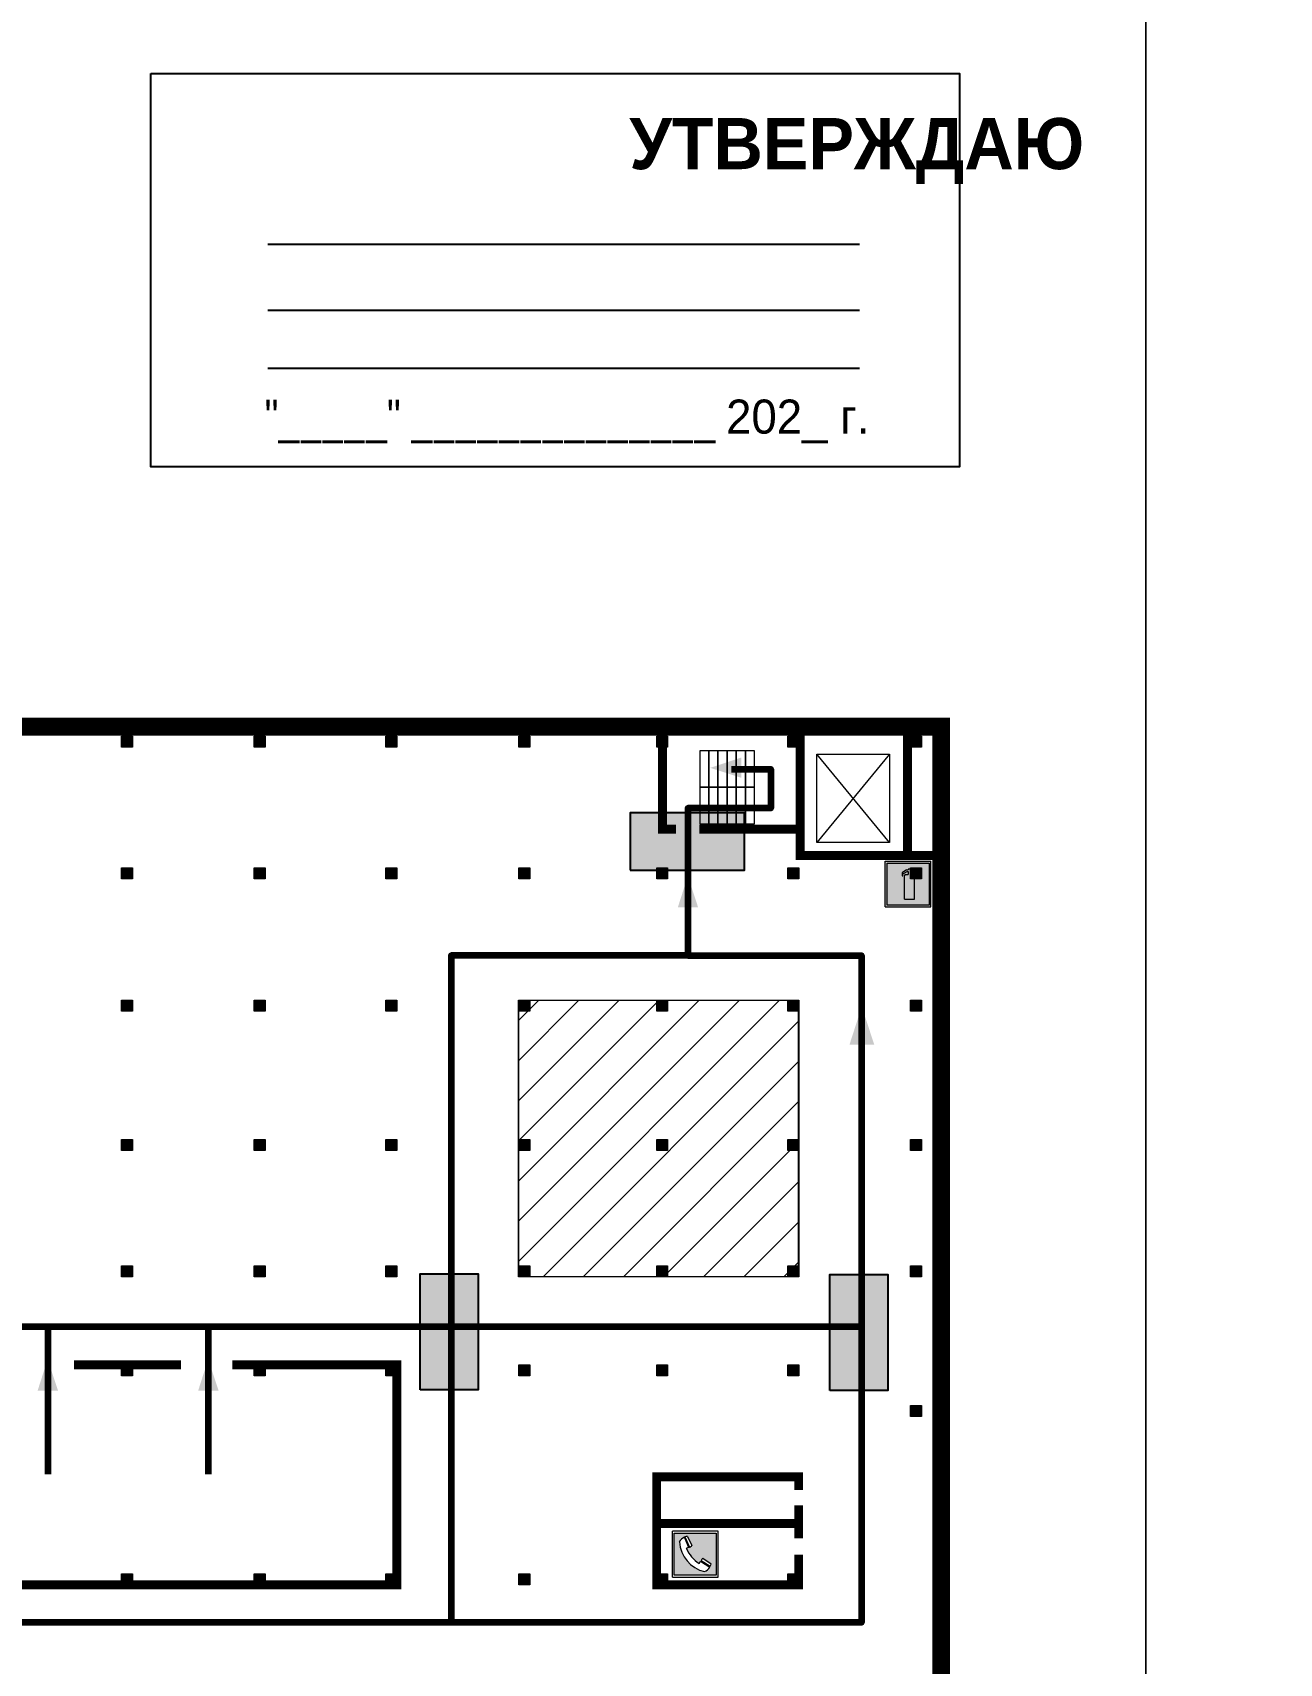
# Model space of a CAD drawing. Header units: millimetres. Extents: x 13810 to 67229, y 12374 to 21950.
# Drawn here: x 30886.4 to 31032.9, y 14345 to 14536.4 of the extents above; entities that cross this region are included whole.
import ezdxf

# ---------------------------------------------------------------- set-up
doc = ezdxf.new("R2010")
doc.units = ezdxf.units.MM
doc.layers.add('План_Штампы', color=7, linetype='Continuous')
doc.styles.add('обычный', font='arial.ttf')

# ---------------------------------------------------------------- blocks, each defined once
blk = doc.blocks.new('A$C7B4425F7')
at = {"true_color": 0xffffff}
blk.add_hatch(color=7, dxfattribs=at).paths.add_polyline_path([(0, 0), (-16, 0), (-16, -8), (0, -8)])
h = blk.add_hatch(color=126)
h.paths.add_polyline_path([(-0.2, -0.2), (-15.8, -0.2), (-15.8, -7.8), (-0.2, -7.8)])
h.paths.add_polyline_path([(-11.76, -2.03), (-11.76, -3.66), (-11.17, -3.66, -0.568275), (-11.17, -6.18), (-12.58, -6.18), (-12.58, -2.03)], flags=16)
h.paths.add_polyline_path([(-13.33, -4.12, -0.495768), (-13.59, -6.18), (-15.03, -6.18), (-15.03, -2.03), (-13.59, -2.03, -0.487973)], flags=16)
h.paths.add_polyline_path([(-10.25, -2.03), (-9.48, -2.03), (-9.48, -6.18), (-10.25, -6.18)], flags=16)
h.paths.add_polyline_path([(-13.84, -3.69), (-14.24, -3.69), (-14.24, -3.03), (-13.9, -3.03, -0.692621)], flags=0)
h.paths.add_polyline_path([(-9.15, -2.03), (-8.4, -2.03), (-8.04, -3.07), (-7.68, -2.03), (-6.93, -2.03), (-7.64, -4.1), (-6.93, -6.18), (-7.68, -6.18), (-8.04, -5.14), (-8.4, -6.18), (-9.15, -6.18), (-8.44, -4.1)], flags=16)
h.paths.add_polyline_path([(-11.76, -4.46), (-11.42, -4.46, -0.692621), (-11.36, -5.12), (-11.76, -5.12)], flags=0)
h.paths.add_polyline_path([(-13.9, -5.2), (-14.24, -5.2), (-14.24, -4.55), (-13.84, -4.55, -0.708038)], flags=0)
edge = h.paths.add_edge_path(flags=16)
edge.add_ellipse((-5.51, -4.08), major_axis=(0, 2.05), ratio=0.586184, start_angle=0, end_angle=360)
edge = h.paths.add_edge_path(flags=0)
edge.add_ellipse((-5.51, -4.08), major_axis=(0, 1.14), ratio=0.454828, start_angle=0, end_angle=360)
h.paths.add_polyline_path([(-4.13, -4.96, 0.377264), (-3.48, -4.52, 0.0555), (-3.16, -2.03), (-1.66, -2.03), (-1.66, -4.96), (-0.96, -4.96), (-0.96, -7.01), (-1.75, -7.01), (-1.75, -6.18), (-3.3, -6.18), (-3.3, -7.02), (-4.13, -7.02)], flags=16)
h.paths.add_polyline_path([(-2.73, -2.91), (-2.28, -2.91), (-2.28, -4.96), (-3.05, -4.96, 0.079136)], flags=0)
at = {"color": 126}
blk.add_lwpolyline([(-16, -8), (0, -8), (0, 0), (-16, 0)], close=True, dxfattribs=at)
blk = doc.blocks.new('A$C32E8229D')
at = {"true_color": 0xffffff}
blk.add_hatch(color=7, dxfattribs=at).paths.add_polyline_path([(0, 0), (0, -8), (16, -8), (16, 0)])
h = blk.add_hatch(color=126)
h.paths.add_polyline_path([(0.2, -0.2), (15.8, -0.2), (15.8, -7.8), (0.2, -7.8)])
h.paths.add_polyline_path([(13.49, -2.05), (12.08, -2.05), (11.37, -2.63, 0.162397), (11.29, -2.84), (11.29, -3.63), (10.35, -3.63), (10.35, -4.05), (11.68, -4.05), (11.68, -3.48), (12.26, -4.28), (11.29, -5.1), (11.29, -6.78), (11.85, -6.78), (11.85, -5.44), (12.8, -4.64), (12.8, -5.94), (14.46, -5.94), (14.46, -5.39), (13.45, -5.39), (13.45, -3.97), (12.46, -2.59), (13.15, -2.59), (13.69, -3.34), (14.18, -3)], flags=16)
h.paths.add_polyline_path([(10.74, -1.82, 1), (11.8, -1.82, 1)], flags=16)
h.paths.add_polyline_path([(9.39, -3.59), (5.99, -3.59), (6.56, -3.03), (5.91, -3.03), (5.1, -3.83), (5.91, -4.64), (6.56, -4.64), (5.99, -4.09), (9.39, -4.09)], flags=16)
h.paths.add_polyline_path([(4.29, -1.08), (1.72, -1.08), (1.72, -6.6), (4.29, -6.6)], flags=16)
at = {"color": 126}
blk.add_lwpolyline([(16, -8), (0, -8), (0, 0), (16, 0)], close=True, dxfattribs=at)
blk = doc.blocks.new('A$C3AD82952')
at = {"true_color": 0xf5f5ff}
h = blk.add_hatch(color=7, dxfattribs=at)
h.dxf.hatch_style = 1
h.paths.add_polyline_path([(8.21, 8.73, 0.414214), (7.89, 9.05), (7.22, 9.05), (7.22, 9.92), (7.59, 9.92, 1), (7.57, 10.36), (7.22, 10.36), (7.22, 10.6), (6.43, 10.6), (6.43, 10.36), (6.01, 10.36), (4.74, 9.59), (4.74, 8.69), (4.98, 8.73), (4.98, 9.26), (6.12, 9.91), (6.43, 9.91), (6.43, 9.05), (5.76, 9.05, 0.414214), (5.44, 8.73), (5.44, 2.2), (8.21, 2.2)], flags=0)
h.paths.add_polyline_path([(12.8, 12.8), (0, 12.8), (0, 0), (12.8, 0)])
h.paths.add_polyline_path([(0.51, 12.29), (12.29, 12.29), (12.29, 0.51), (0.51, 0.51)], flags=16)
h.paths.add_polyline_path([(4.74, 9.59), (6.01, 10.36), (6.43, 10.36), (6.43, 10.6), (7.22, 10.6), (7.22, 10.36), (7.59, 10.36, -0.94586), (7.59, 9.92), (7.22, 9.92), (7.22, 9.05), (7.89, 9.05, -0.414214), (8.21, 8.73), (8.21, 2.2), (5.44, 2.2), (5.44, 8.73, -0.414214), (5.76, 9.05), (6.43, 9.05), (6.43, 9.91), (6.12, 9.91), (4.98, 9.26), (4.98, 8.73), (4.74, 8.69)], flags=0)
h = blk.add_hatch(color=242)
h.dxf.hatch_style = 1
h.paths.add_polyline_path([(12.29, 12.29), (0.51, 12.29), (0.51, 0.51), (12.29, 0.51)])
h.paths.add_polyline_path([(4.74, 8.69), (4.74, 9.59), (6.01, 10.36), (6.43, 10.36), (6.43, 10.6), (7.22, 10.6), (7.22, 10.36), (7.59, 10.36, -0.94586), (7.59, 9.92), (7.22, 9.92), (7.22, 9.05), (7.89, 9.05, -0.414214), (8.21, 8.73), (8.21, 2.2), (5.44, 2.2), (5.44, 8.73, -0.414214), (5.76, 9.05), (6.43, 9.05), (6.43, 9.91), (6.12, 9.91), (4.98, 9.26), (4.98, 8.73)], flags=16)
h = blk.add_hatch(color=7, dxfattribs=at)
h.dxf.hatch_style = 1
h.paths.add_polyline_path([(8.21, 8.73, 0.414214), (7.89, 9.05), (7.22, 9.05), (7.22, 9.92), (7.59, 9.92, 1), (7.57, 10.36), (7.22, 10.36), (7.22, 10.6), (6.43, 10.6), (6.43, 10.36), (6.01, 10.36), (4.74, 9.59), (4.74, 8.69), (4.98, 8.73), (4.98, 9.26), (6.12, 9.91), (6.43, 9.91), (6.43, 9.05), (5.76, 9.05, 0.414214), (5.44, 8.73), (5.44, 2.2), (8.21, 2.2)])
at = {"color": 242, "lineweight": 5}
for p, q in [((0, 0), (0, 12.8)), ((0, 12.8), (12.8, 12.8)), ((6.01, 10.36), (4.74, 9.59)), ((4.74, 9.59), (4.74, 8.69)), ((4.98, 9.26), (6.12, 9.91)), ((4.98, 8.73), (4.98, 9.26)), ((6.01, 10.36), (6.43, 10.36)), ((6.12, 9.91), (6.43, 9.91)), ((7.22, 10.6), (6.43, 10.6)), ((6.43, 10.6), (6.43, 10.36)), ((6.43, 9.91), (6.43, 9.05)), ((7.22, 10.36), (7.22, 10.6)), ((7.59, 10.36), (7.22, 10.36)), ((7.22, 9.05), (7.22, 9.92)), ((7.59, 9.92), (7.22, 9.92)), ((12.8, 0), (12.8, 12.8)), ((4.74, 8.69), (4.98, 8.73)), ((5.44, 2.2), (5.44, 8.73)), ((5.76, 9.05), (6.43, 9.05)), ((7.89, 9.05), (7.22, 9.05)), ((8.21, 2.2), (8.21, 8.73)), ((0, 0), (12.8, 0)), ((5.44, 2.2), (8.21, 2.2))]:
    blk.add_line(p, q, dxfattribs=at)
blk.add_lwpolyline([(0.51, 12.29), (12.29, 12.29), (12.29, 0.51), (0.51, 0.51)], close=True, dxfattribs=at)
for centre, radius, start, end in [((7.58, 10.14), 0.223, 273.1875, 86.8125), ((5.76, 8.73), 0.32, 90, 180), ((7.89, 8.73), 0.32, 0, 90)]:
    blk.add_arc(centre, radius, start, end, dxfattribs=at)
blk = doc.blocks.new('A$C456E1F9C')
at = {"lineweight": 5}
h = blk.add_hatch(color=242, dxfattribs=at)
h.paths.add_polyline_path([(0.51, -1.47), (0.51, -13.26), (12.29, -13.26), (12.29, -1.47)])
h.paths.add_polyline_path([(5.42, -4.95, -0.254479), (4.78, -5.4), (3.52, -2.53, -0.209735), (4.23, -2.4)], flags=16)
h.paths.add_polyline_path([(8.53, -8.6), (10.87, -10.17), (10.54, -10.76), (8.03, -9.13, -0.192251)], flags=16)
h.paths.add_polyline_path([(4.61, -5.49, 0.005518), (3.87, -5.72, 0.128647), (7.49, -10.01, 0.00809), (7.83, -9.33), (10.47, -10.97, -0.16736), (8.99, -12.25, -0.327862), (1.95, -3.95, -0.166952), (3.36, -2.62)], flags=16)
at = {"color": 242, "lineweight": 5}
for p, q in [((0, -13.77), (0, -0.97)), ((12.8, -0.97), (0, -0.97)), ((4.61, -5.49), (3.36, -2.62)), ((3.52, -2.53), (4.78, -5.4)), ((4.23, -2.4), (5.42, -4.95)), ((12.8, -13.77), (12.8, -0.97)), ((10.81, -10.12), (8.53, -8.6)), ((7.83, -9.33), (10.47, -10.97)), ((8.03, -9.13), (10.54, -10.76)), ((10.54, -10.76), (10.8, -10.3)), ((10.8, -10.3), (10.81, -10.12)), ((0, -13.77), (12.8, -13.77))]:
    blk.add_line(p, q, dxfattribs=at)
blk.add_lwpolyline([(0.51, -1.47), (12.29, -1.47), (12.29, -13.26), (0.51, -13.26)], close=True, dxfattribs=at)
for centre, radius, start, end in [((4.59, -5.34), 2.99, 114.2845, 152.1974), ((11.12, -3.31), 9.19, 183.9915, 256.6009), ((4.02, -3.27), 0.891, 76.3284, 123.7092), ((14.98, -39.1), 35.17, 107.1487, 108.4135), ((13.86, -0.94), 11.08, 205.5536, 234.8762), ((4.68, -4.59), 0.824, 276.9621, 334.0723), ((8.94, -9.5), 0.989, 114.4092, 157.9388), ((-13.31, 0.8), 23.44, 332.5487, 334.4027), ((7.87, -9.46), 3, 291.9291, 329.9329)]:
    blk.add_arc(centre, radius, start, end, dxfattribs=at)

msp = doc.modelspace()

# ---------------------------------------------------------------- hatches: boundary and pattern name
at = {"lineweight": 0}
h = msp.add_hatch(color=256, dxfattribs=at)
h.dxf.hatch_style = 1
h.paths.add_polyline_path([(30896.89, 14453.84), (30896.89, 14452.55), (30898.18, 14452.55), (30898.18, 14453.84)])
h = msp.add_hatch(color=256, dxfattribs=at)
h.dxf.hatch_style = 1
h.paths.add_polyline_path([(30912.46, 14453.84), (30912.46, 14452.55), (30913.74, 14452.55), (30913.74, 14453.84)])
h = msp.add_hatch(color=256, dxfattribs=at)
h.dxf.hatch_style = 1
h.paths.add_polyline_path([(30927.93, 14453.84), (30927.93, 14452.55), (30929.22, 14452.55), (30929.22, 14453.84)])
h = msp.add_hatch(color=256, dxfattribs=at)
h.dxf.hatch_style = 1
h.paths.add_polyline_path([(30943.55, 14453.84), (30943.55, 14452.55), (30944.83, 14452.55), (30944.83, 14453.84)])
h = msp.add_hatch(color=256, dxfattribs=at)
h.dxf.hatch_style = 1
h.paths.add_polyline_path([(30959.75, 14453.84), (30959.75, 14452.55), (30961.03, 14452.55), (30961.03, 14453.84)])
h = msp.add_hatch(color=256, dxfattribs=at)
h.dxf.hatch_style = 1
h.paths.add_polyline_path([(30975.15, 14453.84), (30975.15, 14452.55), (30976.43, 14452.55), (30976.43, 14453.84)])
h = msp.add_hatch(color=256, dxfattribs=at)
h.dxf.hatch_style = 1
h.paths.add_polyline_path([(30989.57, 14453.84), (30989.57, 14452.55), (30990.85, 14452.55), (30990.85, 14453.84)])
h = msp.add_hatch(color=256, dxfattribs=at)
h.dxf.hatch_style = 1
h.paths.add_polyline_path([(30896.89, 14438.38), (30896.89, 14437.09), (30898.18, 14437.09), (30898.18, 14438.38)])
h = msp.add_hatch(color=256, dxfattribs=at)
h.dxf.hatch_style = 1
h.paths.add_polyline_path([(30912.46, 14438.38), (30912.46, 14437.09), (30913.74, 14437.09), (30913.74, 14438.38)])
h = msp.add_hatch(color=256, dxfattribs=at)
h.dxf.hatch_style = 1
h.paths.add_polyline_path([(30927.93, 14438.38), (30927.93, 14437.09), (30929.22, 14437.09), (30929.22, 14438.38)])
h = msp.add_hatch(color=256, dxfattribs=at)
h.dxf.hatch_style = 1
h.paths.add_polyline_path([(30943.55, 14438.38), (30943.55, 14437.09), (30944.83, 14437.09), (30944.83, 14438.38)])
h = msp.add_hatch(color=256, dxfattribs=at)
h.dxf.hatch_style = 1
h.paths.add_polyline_path([(30959.75, 14438.38), (30959.75, 14437.09), (30961.03, 14437.09), (30961.03, 14438.38)])
h = msp.add_hatch(color=256, dxfattribs=at)
h.dxf.hatch_style = 1
h.paths.add_polyline_path([(30975.15, 14438.38), (30975.15, 14437.09), (30976.43, 14437.09), (30976.43, 14438.38)])
h = msp.add_hatch(color=256, dxfattribs=at)
h.dxf.hatch_style = 1
h.paths.add_polyline_path([(30989.57, 14438.38), (30989.57, 14437.09), (30990.85, 14437.09), (30990.85, 14438.38)])
at = {"lineweight": 0, "true_color": 0x000000}
h = msp.add_hatch(dxfattribs=at)
h.set_pattern_fill('ANSI31', color=18, scale=1.05, angle=180)
h.set_pattern_definition([(225, (47670.896, 22887.802), (2.35731723, -2.35731723), [])])
h.paths.add_polyline_path([(30962.76, 14296.46), (30962.76, 14284.63), (30976.38, 14284.63), (30976.38, 14296.46)])
h.paths.add_polyline_path([(30976.38, 14390.35), (30976.38, 14422.84), (30943.5, 14422.84), (30943.5, 14390.35)])
h.paths.add_polyline_path([(30912.41, 14284.27), (30926.01, 14284.27), (30926.01, 14296.46), (30912.41, 14296.46)])
h.paths.add_polyline_path([(30819.71, 14342.6), (30819.71, 14312.06), (30912.41, 14312.06), (30912.41, 14342.6)])
h.paths.add_polyline_path([(30818.43, 14282.05), (30818.43, 14295.17), (30804.48, 14295.17), (30804.48, 14282.05)])
h.paths.add_polyline_path([(30806.6, 14341.21), (30806.6, 14330.71), (30816.76, 14330.71), (30816.76, 14341.21)])
h.paths.add_polyline_path([(30805.44, 14393), (30817.26, 14393), (30817.26, 14404.23), (30805.44, 14404.23)])
h.paths.add_polyline_path([(30805.44, 14424.09), (30817.26, 14424.09), (30817.26, 14435.32), (30805.44, 14435.32)])
h.paths.add_polyline_path([(30693.93, 14421.54), (30693.93, 14391.64), (30786.82, 14391.64), (30786.82, 14421.54)])
h.paths.add_polyline_path([(30678.66, 14342.6), (30678.66, 14312.06), (30786.82, 14312.06), (30786.82, 14342.6)])
h.paths.add_polyline_path([(30630.66, 14312.06), (30645.51, 14312.06), (30645.51, 14342.6), (30630.66, 14342.6)])
h.paths.add_polyline_path([(30552.79, 14421.54), (30552.79, 14391.64), (30645.51, 14391.64), (30645.51, 14421.54)])
at = {"lineweight": 0}
h = msp.add_hatch(color=256, dxfattribs=at)
h.dxf.hatch_style = 1
h.paths.add_polyline_path([(30896.89, 14422.85), (30896.89, 14421.55), (30898.18, 14421.55), (30898.18, 14422.85)])
h = msp.add_hatch(color=256, dxfattribs=at)
h.dxf.hatch_style = 1
h.paths.add_polyline_path([(30912.46, 14422.85), (30912.46, 14421.55), (30913.74, 14421.55), (30913.74, 14422.85)])
h = msp.add_hatch(color=256, dxfattribs=at)
h.dxf.hatch_style = 1
h.paths.add_polyline_path([(30927.93, 14422.85), (30927.93, 14421.55), (30929.22, 14421.55), (30929.22, 14422.85)])
h = msp.add_hatch(color=256, dxfattribs=at)
h.dxf.hatch_style = 1
h.paths.add_polyline_path([(30943.55, 14422.85), (30943.55, 14421.55), (30944.83, 14421.55), (30944.83, 14422.85)])
h = msp.add_hatch(color=256, dxfattribs=at)
h.dxf.hatch_style = 1
h.paths.add_polyline_path([(30959.75, 14422.85), (30959.75, 14421.55), (30961.03, 14421.55), (30961.03, 14422.85)])
h = msp.add_hatch(color=256, dxfattribs=at)
h.dxf.hatch_style = 1
h.paths.add_polyline_path([(30975.15, 14422.85), (30975.15, 14421.55), (30976.43, 14421.55), (30976.43, 14422.85)])
h = msp.add_hatch(color=256, dxfattribs=at)
h.dxf.hatch_style = 1
h.paths.add_polyline_path([(30989.57, 14422.85), (30989.57, 14421.55), (30990.85, 14421.55), (30990.85, 14422.85)])
h = msp.add_hatch(color=256, dxfattribs=at)
h.dxf.hatch_style = 1
h.paths.add_polyline_path([(30896.89, 14406.49), (30896.89, 14405.2), (30898.18, 14405.2), (30898.18, 14406.49)])
h = msp.add_hatch(color=256, dxfattribs=at)
h.dxf.hatch_style = 1
h.paths.add_polyline_path([(30912.46, 14406.49), (30912.46, 14405.2), (30913.74, 14405.2), (30913.74, 14406.49)])
h = msp.add_hatch(color=256, dxfattribs=at)
h.dxf.hatch_style = 1
h.paths.add_polyline_path([(30927.93, 14406.49), (30927.93, 14405.2), (30929.22, 14405.2), (30929.22, 14406.49)])
h = msp.add_hatch(color=256, dxfattribs=at)
h.dxf.hatch_style = 1
h.paths.add_polyline_path([(30943.55, 14406.49), (30943.55, 14405.2), (30944.83, 14405.2), (30944.83, 14406.49)])
h = msp.add_hatch(color=256, dxfattribs=at)
h.dxf.hatch_style = 1
h.paths.add_polyline_path([(30959.75, 14406.49), (30959.75, 14405.2), (30961.03, 14405.2), (30961.03, 14406.49)])
h = msp.add_hatch(color=256, dxfattribs=at)
h.dxf.hatch_style = 1
h.paths.add_polyline_path([(30975.15, 14406.49), (30975.15, 14405.2), (30976.43, 14405.2), (30976.43, 14406.49)])
h = msp.add_hatch(color=256, dxfattribs=at)
h.dxf.hatch_style = 1
h.paths.add_polyline_path([(30989.57, 14406.49), (30989.57, 14405.2), (30990.85, 14405.2), (30990.85, 14406.49)])
h = msp.add_hatch(color=256, dxfattribs=at)
h.dxf.hatch_style = 1
h.paths.add_polyline_path([(30896.89, 14391.65), (30896.89, 14390.36), (30898.18, 14390.36), (30898.18, 14391.65)])
h = msp.add_hatch(color=256, dxfattribs=at)
h.dxf.hatch_style = 1
h.paths.add_polyline_path([(30912.46, 14391.65), (30912.46, 14390.36), (30913.74, 14390.36), (30913.74, 14391.65)])
h = msp.add_hatch(color=256, dxfattribs=at)
h.dxf.hatch_style = 1
h.paths.add_polyline_path([(30927.93, 14391.65), (30927.93, 14390.36), (30929.22, 14390.36), (30929.22, 14391.65)])
h = msp.add_hatch(color=256, dxfattribs=at)
h.dxf.hatch_style = 1
h.paths.add_polyline_path([(30943.55, 14391.65), (30943.55, 14390.36), (30944.83, 14390.36), (30944.83, 14391.65)])
h = msp.add_hatch(color=256, dxfattribs=at)
h.dxf.hatch_style = 1
h.paths.add_polyline_path([(30959.75, 14391.65), (30959.75, 14390.36), (30961.03, 14390.36), (30961.03, 14391.65)])
h = msp.add_hatch(color=256, dxfattribs=at)
h.dxf.hatch_style = 1
h.paths.add_polyline_path([(30975.15, 14391.65), (30975.15, 14390.36), (30976.43, 14390.36), (30976.43, 14391.65)])
h = msp.add_hatch(color=256, dxfattribs=at)
h.dxf.hatch_style = 1
h.paths.add_polyline_path([(30989.57, 14391.65), (30989.57, 14390.36), (30990.85, 14390.36), (30990.85, 14391.65)])
h = msp.add_hatch(color=256, dxfattribs=at)
h.dxf.hatch_style = 1
h.paths.add_polyline_path([(30896.89, 14380.02), (30896.89, 14378.73), (30898.18, 14378.73), (30898.18, 14380.02)])
h = msp.add_hatch(color=256, dxfattribs=at)
h.dxf.hatch_style = 1
h.paths.add_polyline_path([(30912.46, 14380.02), (30912.46, 14378.73), (30913.74, 14378.73), (30913.74, 14380.02)])
h = msp.add_hatch(color=256, dxfattribs=at)
h.dxf.hatch_style = 1
h.paths.add_polyline_path([(30927.93, 14380.02), (30927.93, 14378.73), (30929.22, 14378.73), (30929.22, 14380.02)])
h = msp.add_hatch(color=256, dxfattribs=at)
h.dxf.hatch_style = 1
h.paths.add_polyline_path([(30943.55, 14380.02), (30943.55, 14378.73), (30944.83, 14378.73), (30944.83, 14380.02)])
h = msp.add_hatch(color=256, dxfattribs=at)
h.dxf.hatch_style = 1
h.paths.add_polyline_path([(30959.75, 14380.02), (30959.75, 14378.73), (30961.03, 14378.73), (30961.03, 14380.02)])
h = msp.add_hatch(color=256, dxfattribs=at)
h.dxf.hatch_style = 1
h.paths.add_polyline_path([(30975.15, 14380.02), (30975.15, 14378.73), (30976.43, 14378.73), (30976.43, 14380.02)])
h = msp.add_hatch(color=256, dxfattribs=at)
h.dxf.hatch_style = 1
h.paths.add_polyline_path([(30989.57, 14375.26), (30989.57, 14373.96), (30990.85, 14373.96), (30990.85, 14375.26)])
h = msp.add_hatch(color=256, dxfattribs=at)
h.dxf.hatch_style = 1
h.paths.add_polyline_path([(30896.89, 14355.49), (30896.89, 14354.2), (30898.18, 14354.2), (30898.18, 14355.49)])
h = msp.add_hatch(color=256, dxfattribs=at)
h.dxf.hatch_style = 1
h.paths.add_polyline_path([(30912.46, 14355.49), (30912.46, 14354.2), (30913.74, 14354.2), (30913.74, 14355.49)])
h = msp.add_hatch(color=256, dxfattribs=at)
h.dxf.hatch_style = 1
h.paths.add_polyline_path([(30927.93, 14355.49), (30927.93, 14354.2), (30929.22, 14354.2), (30929.22, 14355.49)])
h = msp.add_hatch(color=256, dxfattribs=at)
h.dxf.hatch_style = 1
h.paths.add_polyline_path([(30943.55, 14355.49), (30943.55, 14354.2), (30944.83, 14354.2), (30944.83, 14355.49)])
h = msp.add_hatch(color=256, dxfattribs=at)
h.dxf.hatch_style = 1
h.paths.add_polyline_path([(30959.75, 14355.49), (30959.75, 14354.2), (30961.03, 14354.2), (30961.03, 14355.49)])
h = msp.add_hatch(color=256, dxfattribs=at)
h.dxf.hatch_style = 1
h.paths.add_polyline_path([(30975.15, 14355.49), (30975.15, 14354.2), (30976.43, 14354.2), (30976.43, 14355.49)])

# ---------------------------------------------------------------- linework, layer by layer
at = {"color": 126, "lineweight": 0, "true_color": 0x008754}
for points in [[(30417.22, 14549.86), (31017.22, 14549.86), (31017.22, 14154.86), (30417.22, 14154.86)], [(31017.22, 14549.86), (31617.22, 14549.86), (31617.22, 14154.86), (31017.22, 14154.86)]]:
    msp.add_lwpolyline(points, close=True, dxfattribs=at)
msp.add_lwpolyline([(30900.31, 14531.66), (30995.31, 14531.66), (30995.31, 14485.46), (30900.31, 14485.46)], close=True)
for points in [[(30914.06, 14511.61), (30983.59, 14511.61)], [(30914.06, 14503.85), (30983.59, 14503.85)], [(30914.06, 14497.06), (30983.59, 14497.06)]]:
    msp.add_lwpolyline(points)
at = {"lineweight": 0}
for points, const_width in [([(30993.1, 14279.16), (30993.17, 14279.16), (30993.17, 14454.96), (30510.33, 14454.96)], 2.1), ([(30962.03, 14442.92), (30960.44, 14442.92), (30960.44, 14454.92)], 1.05), ([(30992.76, 14439.83), (30976.6, 14439.83), (30976.6, 14455.36), (30976.6, 14442.92), (30964.77, 14442.92)], 1.05), ([(30989.2, 14439.84), (30989.2, 14454.94)], 1.05)]:
    msp.add_lwpolyline(points, dxfattribs=dict(at, const_width=const_width))
for points in [[(30898.18, 14452.55), (30896.89, 14452.55), (30896.89, 14453.84), (30898.18, 14453.84)], [(30913.74, 14452.55), (30912.46, 14452.55), (30912.46, 14453.84), (30913.74, 14453.84)], [(30929.22, 14452.55), (30927.93, 14452.55), (30927.93, 14453.84), (30929.22, 14453.84)], [(30944.83, 14452.55), (30943.55, 14452.55), (30943.55, 14453.84), (30944.83, 14453.84)], [(30961.03, 14452.55), (30959.75, 14452.55), (30959.75, 14453.84), (30961.03, 14453.84)], [(30976.43, 14452.55), (30975.15, 14452.55), (30975.15, 14453.84), (30976.43, 14453.84)], [(30990.85, 14452.55), (30989.57, 14452.55), (30989.57, 14453.84), (30990.85, 14453.84)], [(30965.88, 14452.13), (30964.81, 14452.13), (30964.81, 14447.84), (30965.88, 14447.84)], [(30966.95, 14452.13), (30965.88, 14452.13), (30965.88, 14447.84), (30966.95, 14447.84)], [(30968.02, 14452.13), (30966.95, 14452.13), (30966.95, 14447.84), (30968.02, 14447.84)], [(30969.1, 14452.13), (30968.02, 14452.13), (30968.02, 14447.84), (30969.1, 14447.84)], [(30970.17, 14452.13), (30969.1, 14452.13), (30969.1, 14447.84), (30970.17, 14447.84)], [(30970.17, 14452.13), (30969.1, 14452.13), (30969.1, 14447.84), (30970.17, 14447.84)], [(30971.24, 14452.13), (30970.17, 14452.13), (30970.17, 14447.84), (30971.24, 14447.84)], [(30987.09, 14441.34), (30978.58, 14441.34), (30978.58, 14451.72), (30987.09, 14451.72)], [(30965.88, 14447.84), (30964.81, 14447.84), (30964.81, 14443.56), (30965.88, 14443.56)], [(30966.95, 14447.84), (30965.88, 14447.84), (30965.88, 14443.56), (30966.95, 14443.56)], [(30968.02, 14447.84), (30966.95, 14447.84), (30966.95, 14443.56), (30968.02, 14443.56)], [(30969.1, 14447.84), (30968.02, 14447.84), (30968.02, 14443.56), (30969.1, 14443.56)], [(30970.17, 14447.84), (30969.1, 14447.84), (30969.1, 14443.56), (30970.17, 14443.56)], [(30970.17, 14447.84), (30969.1, 14447.84), (30969.1, 14443.56), (30970.17, 14443.56)], [(30971.24, 14447.84), (30970.17, 14447.84), (30970.17, 14443.56), (30971.24, 14443.56)], [(30898.18, 14437.09), (30896.89, 14437.09), (30896.89, 14438.38), (30898.18, 14438.38)], [(30913.74, 14437.09), (30912.46, 14437.09), (30912.46, 14438.38), (30913.74, 14438.38)], [(30929.22, 14437.09), (30927.93, 14437.09), (30927.93, 14438.38), (30929.22, 14438.38)], [(30944.83, 14437.09), (30943.55, 14437.09), (30943.55, 14438.38), (30944.83, 14438.38)], [(30961.03, 14437.09), (30959.75, 14437.09), (30959.75, 14438.38), (30961.03, 14438.38)], [(30976.43, 14437.09), (30975.15, 14437.09), (30975.15, 14438.38), (30976.43, 14438.38)], [(30990.85, 14437.09), (30989.57, 14437.09), (30989.57, 14438.38), (30990.85, 14438.38)], [(30898.18, 14421.55), (30896.89, 14421.55), (30896.89, 14422.85), (30898.18, 14422.85)], [(30913.74, 14421.55), (30912.46, 14421.55), (30912.46, 14422.85), (30913.74, 14422.85)], [(30929.22, 14421.55), (30927.93, 14421.55), (30927.93, 14422.85), (30929.22, 14422.85)], [(30976.38, 14390.35), (30943.5, 14390.35), (30943.5, 14422.84), (30976.38, 14422.84)], [(30944.83, 14421.55), (30943.55, 14421.55), (30943.55, 14422.85), (30944.83, 14422.85)], [(30976.43, 14390.36), (30943.55, 14390.36), (30943.55, 14422.85), (30976.43, 14422.85)], [(30961.03, 14421.55), (30959.75, 14421.55), (30959.75, 14422.85), (30961.03, 14422.85)], [(30976.43, 14421.55), (30975.15, 14421.55), (30975.15, 14422.85), (30976.43, 14422.85)], [(30990.85, 14421.55), (30989.57, 14421.55), (30989.57, 14422.85), (30990.85, 14422.85)], [(30898.18, 14405.2), (30896.89, 14405.2), (30896.89, 14406.49), (30898.18, 14406.49)], [(30913.74, 14405.2), (30912.46, 14405.2), (30912.46, 14406.49), (30913.74, 14406.49)], [(30929.22, 14405.2), (30927.93, 14405.2), (30927.93, 14406.49), (30929.22, 14406.49)], [(30944.83, 14405.2), (30943.55, 14405.2), (30943.55, 14406.49), (30944.83, 14406.49)], [(30961.03, 14405.2), (30959.75, 14405.2), (30959.75, 14406.49), (30961.03, 14406.49)], [(30976.43, 14405.2), (30975.15, 14405.2), (30975.15, 14406.49), (30976.43, 14406.49)], [(30990.85, 14405.2), (30989.57, 14405.2), (30989.57, 14406.49), (30990.85, 14406.49)], [(30898.18, 14390.36), (30896.89, 14390.36), (30896.89, 14391.65), (30898.18, 14391.65)], [(30913.74, 14390.36), (30912.46, 14390.36), (30912.46, 14391.65), (30913.74, 14391.65)], [(30929.22, 14390.36), (30927.93, 14390.36), (30927.93, 14391.65), (30929.22, 14391.65)], [(30944.83, 14390.36), (30943.55, 14390.36), (30943.55, 14391.65), (30944.83, 14391.65)], [(30961.03, 14390.36), (30959.75, 14390.36), (30959.75, 14391.65), (30961.03, 14391.65)], [(30976.43, 14390.36), (30975.15, 14390.36), (30975.15, 14391.65), (30976.43, 14391.65)], [(30990.85, 14390.36), (30989.57, 14390.36), (30989.57, 14391.65), (30990.85, 14391.65)], [(30898.18, 14378.73), (30896.89, 14378.73), (30896.89, 14380.02), (30898.18, 14380.02)], [(30913.74, 14378.73), (30912.46, 14378.73), (30912.46, 14380.02), (30913.74, 14380.02)], [(30929.22, 14378.73), (30927.93, 14378.73), (30927.93, 14380.02), (30929.22, 14380.02)], [(30944.83, 14378.73), (30943.55, 14378.73), (30943.55, 14380.02), (30944.83, 14380.02)], [(30961.03, 14378.73), (30959.75, 14378.73), (30959.75, 14380.02), (30961.03, 14380.02)], [(30976.43, 14378.73), (30975.15, 14378.73), (30975.15, 14380.02), (30976.43, 14380.02)], [(30990.85, 14373.96), (30989.57, 14373.96), (30989.57, 14375.26), (30990.85, 14375.26)], [(30898.18, 14354.2), (30896.89, 14354.2), (30896.89, 14355.49), (30898.18, 14355.49)], [(30913.74, 14354.2), (30912.46, 14354.2), (30912.46, 14355.49), (30913.74, 14355.49)], [(30929.22, 14354.2), (30927.93, 14354.2), (30927.93, 14355.49), (30929.22, 14355.49)], [(30944.83, 14354.2), (30943.55, 14354.2), (30943.55, 14355.49), (30944.83, 14355.49)], [(30961.03, 14354.2), (30959.75, 14354.2), (30959.75, 14355.49), (30961.03, 14355.49)], [(30976.43, 14354.2), (30975.15, 14354.2), (30975.15, 14355.49), (30976.43, 14355.49)]]:
    msp.add_lwpolyline(points, close=True, dxfattribs=at)
for points in [[(30987.09, 14451.72), (30978.58, 14441.34)], [(30987.09, 14441.34), (30978.58, 14451.72)]]:
    msp.add_lwpolyline(points, dxfattribs=at)
at = {"color": 126, "lineweight": 100, "true_color": 0x008754}
for points in [[(30968.54, 14449.97), (30973.16, 14449.97), (30973.16, 14445.39), (30963.41, 14445.39), (30963.41, 14428.07), (30983.79, 14428.07), (30983.79, 14349.75), (30511.32, 14349.75), (30511.32, 14306.94), (30500.51, 14298.41), (30500.51, 14281.93), (30490.13, 14281.93), (30490.13, 14293.54), (30494.05, 14293.54), (30494.05, 14289.45)], [(30963.41, 14428.07), (30935.59, 14428.07), (30935.59, 14349.75)], [(30983.79, 14384.47), (30511.32, 14384.47), (30511.32, 14349.75)], [(30888.22, 14384.47), (30888.22, 14367.18)], [(30907.08, 14384.47), (30907.08, 14367.18)]]:
    msp.add_lwpolyline(points, dxfattribs=at)
at = {"lineweight": 100, "const_width": 1.05}
for points in [[(30909.9, 14380.02), (30929.22, 14380.02), (30929.22, 14355.49), (30929.22, 14354.2), (30833.72, 14354.2), (30833.72, 14354.2), (30833.72, 14362.23)], [(30891.3, 14380.02), (30903.89, 14380.02)], [(30976.43, 14357.75), (30976.43, 14354.2), (30959.75, 14354.2), (30959.75, 14366.88), (30976.43, 14366.88), (30976.43, 14365.32)], [(30976.43, 14363.53), (30976.43, 14359.65), (30976.43, 14361.4), (30959.75, 14361.4)]]:
    msp.add_lwpolyline(points, dxfattribs=at)
at = {"layer": 'План_Штампы', "color": 126, "true_color": 0x008754}
for points in [[(30969.71, 14451.33), (30969.71, 14448.94), (30966.04, 14450.12)], [(30964.62, 14433.72), (30962.23, 14433.73), (30963.41, 14437.39)], [(30985.31, 14417.61), (30982.4, 14417.62), (30983.84, 14422.08)], [(30889.42, 14377), (30887.03, 14377), (30888.21, 14380.67)], [(30908.28, 14377), (30905.89, 14377), (30907.07, 14380.67)]]:
    msp.add_solid(points, dxfattribs=at)

# ---------------------------------------------------------------- block references
at = {"xscale": 0.42, "yscale": 0.42, "zscale": 0.42}
for name, p in [('A$C3AD82952', (30986.59, 14433.78)), ('A$C456E1F9C', (30961.59, 14360.88))]:
    msp.add_blockref(name, p, dxfattribs=at)
at = {"layer": 'План_Штампы', "xscale": 0.8400000000000001, "yscale": 0.8400000000000001, "zscale": 0.8400000000000001}
msp.add_blockref('A$C7B4425F7', (30970.07, 14444.84), dxfattribs=at)
at = {"layer": 'План_Штампы', "color": 126, "true_color": 0x008754, "xscale": 0.8505091456646409, "yscale": 0.8505091456646409, "zscale": 0.8505091456646409, "rotation": 269.9978653237144}
for p in [(30938.78, 14390.7), (30986.9, 14390.61)]:
    msp.add_blockref('A$C32E8229D', p, dxfattribs=at)

# ---------------------------------------------------------------- texts
at = {"lineweight": 0, "attachment_point": 5, "style": 'обычный'}
for s, insert, char_height, width in [('\\pi-18,l18,t18;{\\fProxima Nova Rg|b1|i0|c204|p2;УТВЕРЖДАЮ\\H1.1997x; }', (30983.25, 14522.54), 6, 126.6484), ('{\\fArial Narrow|b0|i0|c204|p34;"_____" ______________ \\fProxima Nova Rg|b0|i0|c204|p2;202_ г. }', (30949.21, 14490.78), 4, 78.6503)]:
    msp.add_mtext(s, dxfattribs=dict(at, insert=insert, char_height=char_height, width=width))

doc.saveas('drawing.dxf')
